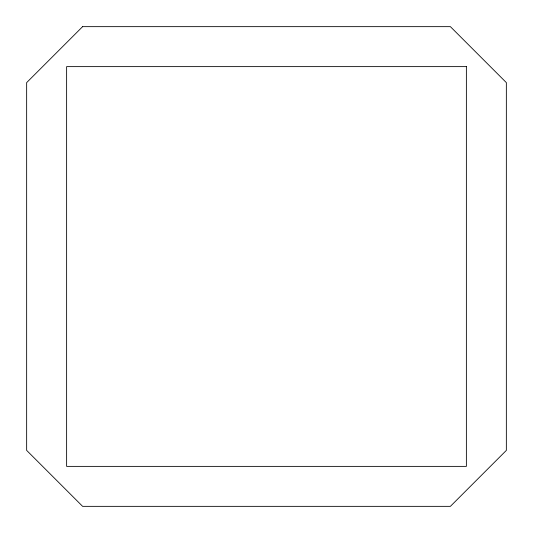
<?xml version="1.0" encoding="UTF-8"?>
<svg xmlns="http://www.w3.org/2000/svg" width="533" height="533" viewBox="0 0 533 533"><rect width="100%" height="100%" fill="white"/><g stroke="black" fill="none" stroke-linecap="round" stroke-linejoin="round"><path stroke-width="0.8" d="M82.615 26.65L26.65 82.615L26.65 450.385L82.615 506.35L450.385 506.35L506.35 450.385L506.35 82.615L450.385 26.65L82.615 26.65M466.375 66.625L66.625 66.625L66.625 466.375L466.375 466.375L466.375 66.625"/></g></svg>
